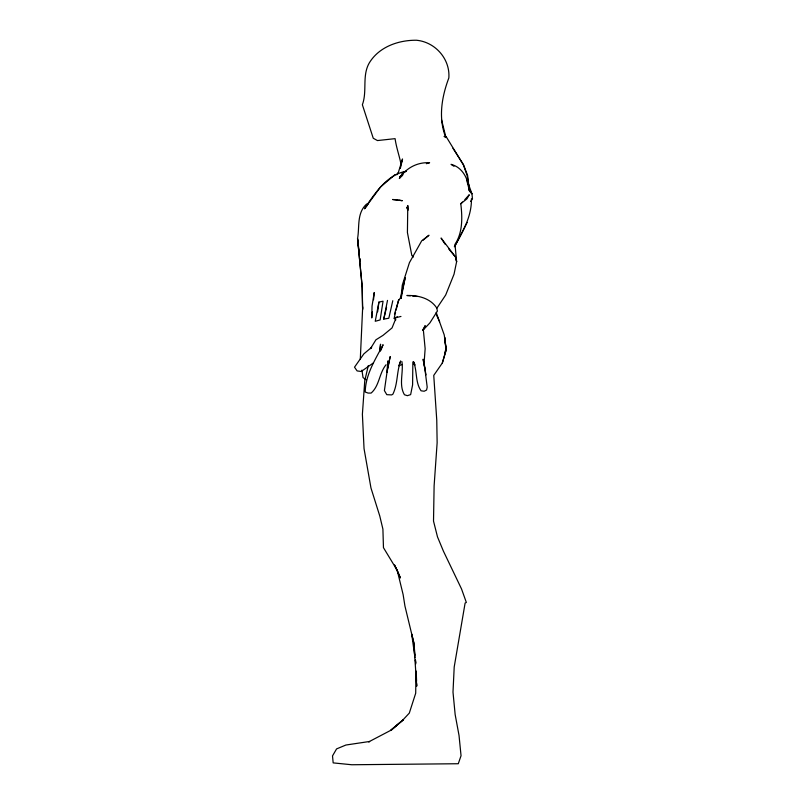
<?xml version="1.0" encoding="UTF-8"?>
<svg xmlns="http://www.w3.org/2000/svg" width="805" height="805" viewBox="0 0 805 805"><rect width="100%" height="100%" fill="white"/><g stroke="black" fill="none" stroke-linecap="round" stroke-linejoin="round"><path stroke-width="1.21" d="M415.944 671.169L415.702 693.206L409.302 713.119L402.138 720.777L390.827 730.497L403.526 719.549L390.023 730.719L368.69 741.888L369.616 741.475L345.898 745.028L336.571 748.912L332.515 755.905L333.169 762.888L351.785 764.75L458.287 763.734L461.044 755.714L459.031 735.448L455.157 714.588L452.994 692.109L454.211 666.963L465.119 603.026L466.347 602.452L461.537 588.958L443.424 551.173L437.497 536.895L433.513 521.097L434.116 485.818L437.135 442.74L436.763 420.19L433.754 375.392L442.317 363.045L446.292 349.642L444.229 334.89L436.179 312.38M445.819 137.564C438.071 118.224 441.714 96.892 448.838 77.954C450.287 58.996 435.243 42.051 416.537 40.25C398.384 40.009 378.732 46.952 369.103 63.233C361.928 76.083 367.362 91.227 362.371 104.751L373.258 138.259L377.465 140.563L395.084 138.651C396.342 147.748 399.542 156.21 401.222 165.216L400.226 168.466M362.683 306.947L360.308 358.98M412.854 361.918L412.593 384.901L410.641 394.621L407.36 395.678L404.452 394.752C398.505 384.78 403.677 372.544 401.916 361.626M471.418 198.755C471.811 216.414 462.784 231.84 454.352 246.702M379.869 351.533L380.554 344.208L379.658 351.272M372.363 311.897L371.769 317.955L372.041 306.081L374.234 292.507L373.53 299.782M400.88 298.484L402.289 285.121L409.423 262.672L421.689 240.836L428.985 235.231L423.048 240.222M377.615 311.867L378.914 302.117L383.059 301.191L380.141 319.947L375.241 321.276L378.914 302.117M401.101 298.474L405.177 277.685L400.9 297.015L398.415 301.11L394.47 314.141M392.79 300.708L388.815 318.247L383.754 319.092L387.497 300.406M401.655 163.133L402.52 158.977L398.264 172.743L396.885 174.615M383.754 319.092L386.561 307.248M394.41 317.069L395.537 312.421M396.1 310.096L398.646 299.631M368.308 365.53L364.756 380.815L362.391 414.213L364.041 448.627L370.974 488.011L379.769 515.985L382.908 529.137L383.462 547.672L397.237 570.383L400.417 577.95L394.49 564.979L397.237 570.383L403.124 594.593L404.935 606.014L413.82 642.772L415.038 655.149M442.317 363.045L446.141 349.793L444.612 337.184L445.94 349.36L444.662 352.721M380.936 350.316L383.069 344.721C375.281 359.634 365.47 374.637 365.228 392.025L368.096 393.071L371.105 393.082C379.457 385.937 379.115 373.188 386.028 364.766M395.678 318.951L392.035 327.927L383.009 335.363L375.905 339.821L370.481 348.646L371.669 347.307L363.85 353.878L354.522 367.171L357.108 370.924L361.264 371.477L373.248 363.025M454.724 246.612L467.172 222.411M422.766 329.949L425.201 325.643L423.36 329.99L425.141 348.706L424.124 362.723L427.203 387.165L426.57 390.033L424.175 391.24L421.055 390.797C415.108 382.284 417.372 371.165 413.539 361.817L415.078 364.927L413.488 364.333M436.833 308.275L445.688 295.002L454.04 274.193L456.616 261.736L455.62 257.147L441.06 238.028L445.115 244.207M367.794 203.735C377.424 189.9 388.745 174.132 406.465 171.224M396.855 174.655L398.264 172.743M365.873 207.056L364.504 208.807L380.554 186.941L395.205 174.504M470.533 201.451L472.485 199.026L471.961 193.824L468.47 184.174L467.152 175.47L463.318 164.733L446.312 136.9L444.068 136.458L445.89 137.222L441.573 119.885M448.757 248.987L455.62 257.147L456.616 261.736L455.006 244.307C462.815 232.474 462.432 217.29 460.782 203.746L462.442 202.065M422.877 330.302L429.87 322.926L437.407 311.042L436.672 307.892C430.212 298.092 418.006 295.194 406.897 295.505L410.359 295.817M464.847 199.63L469.265 194.74L467.011 198.775L460.782 203.746M402.701 175.259L399.33 178.469C405.811 168.154 417.372 161.956 429.608 162.751L426.358 163.687M367.241 205.295L365.661 206.704L367.412 205.305M403.265 173.961L399.703 176.828L401.705 175.51M402.027 364.504L398.867 365.802L400.689 360.962C396.523 371.699 397.992 383.905 392.84 394.249L391.622 394.913L386.792 394.671L384.398 390.586L387.356 369.676L390.204 356.565L386.923 372.484L387.839 360.902L388.584 362.753M395.808 319.917L394.118 318.156L397.378 316.828M401.393 173.055L406.153 171.445M394.118 318.156L400.96 316.435M368.328 203.947L366.627 204.027C356.545 213.224 359.694 226.839 357.551 238.642L362.26 287.657L362.612 309.412L362.039 285.02L357.551 238.642L359.362 253.595M397.559 199.932L392.639 199.499L402.309 200.707L398.787 200.043M412.663 296.039L417.282 296.461M454 166.303L451.042 164.331C463.308 167.541 468.369 179.807 469.657 191.389L471.961 193.824L468.762 189.115L469.657 191.389L466.608 179.827M365.993 379.729L363.025 377.555L361.938 370.129M413.458 256.996L411.838 255.537L407.421 232.554L407.773 205.506L408.095 209.169M452.974 148.301L463.509 164.713L467.604 175.45L469.003 187.434M407.622 208.847L406.756 207.227L407.924 210.507M436.562 315.188L439.621 321.748M424.99 369.364L423.128 359.231L426.006 374.889M468.47 184.174L469.094 187.837M414.978 657.625L411.717 634.099L413.82 642.772L416.738 686.142L416.658 683.656M415.32 660.1L415.833 663.813M359.966 258.586L360.268 261.082M415.521 660.1L415.762 662.575M416.225 671.259L416.567 681.181"/></g></svg>
